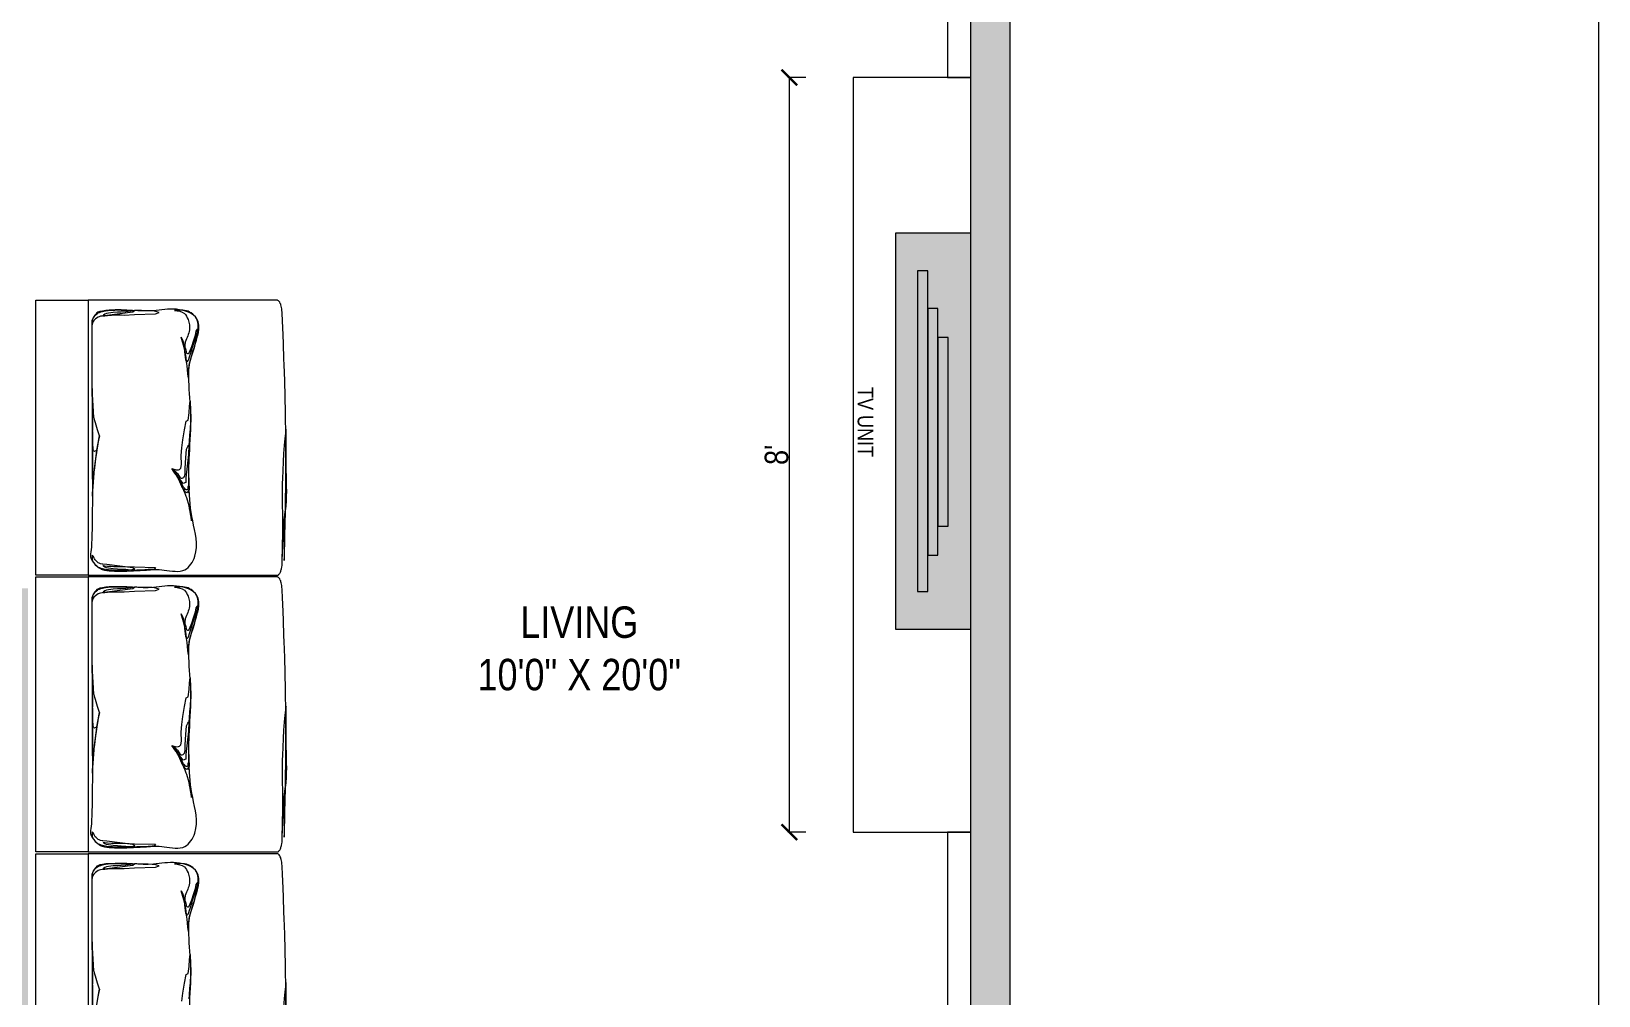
# Model space of a CAD drawing. Header units: inches. Extents: x 5190 to 13977, y 21300 to 43633.
# Drawn here: x 8111 to 8310.5, y 21800.7 to 21923.4 of the extents above; entities that cross this region are included whole.
import ezdxf

# ---------------------------------------------------------------- set-up
doc = ezdxf.new("R2010")
doc.units = ezdxf.units.IN
doc.header["$LTSCALE"] = 3
doc.header["$MEASUREMENT"] = 0
doc.linetypes.add('CENTER', pattern=[2, 1.25, -0.25, 0.25, -0.25])
for name, color, linetype, lineweight in [('A_FURNITURE', 251, 'Continuous', 9), ('A_TEXT', 7, 'Continuous', 18), ('A_WALL HATCH', 8, 'Continuous', 15), ('GLINE', 7, 'Continuous', 20)]:
    doc.layers.add(name, color=color, linetype=linetype, lineweight=lineweight)
doc.layers.add('A_FURNITURE HATCH', color=7, linetype='Continuous', lineweight=18, true_color=0xe0e0e0)
doc.styles.add('ARIAL', font='ARIALN.TTF')
doc.dimstyles.get("Standard").update_dxf_attribs({"dimtxt": 3, "dimasz": 2, "dimexe": 0.18, "dimexo": 6, "dimgap": 0.09, "dimtad": 1, "dimdec": 1, "dimzin": 0, "dimdsep": 46, "dimlunit": 4, "dimtxsty": 'ARIAL', "dimblk": 'ARCHTICK', "dimcen": 0.09, "dimclrd": 251, "dimclre": 251, "dimadec": 0, "dimazin": 0, "dimtfac": 1, "dimtdec": 1, "dimtofl": 0, "dimtmove": 0, "dimatfit": 3, "dimfxl": 1, "dimtolj": 1, "dimtzin": 0, "dimlwd": 20, "dimlwe": 20, "dimarcsym": 0})

# ---------------------------------------------------------------- blocks, each defined once
blk = doc.blocks.new('tv unit 03')
at = {"layer": 'A_FURNITURE HATCH', "true_color": 0xffffff}
h = blk.add_hatch(color=7, dxfattribs=at)
h.dxf.hatch_style = 1
h.paths.add_polyline_path([(-200, -850), (0, -850), (0, 200), (-200, 200)])
at = {"layer": 'A_FURNITURE HATCH', "true_color": 0x636466}
h = blk.add_hatch(color=251, dxfattribs=at)
h.dxf.hatch_style = 1
h.paths.add_polyline_path([(-112.5, -649.9), (-85.6, -649.9), (-85.6, 3.7), (-112.5, 3.7)])
h.paths.add_polyline_path([(-139.5, -573.1), (-112.5, -573.1), (-112.5, -73.1), (-139.5, -73.1)])
at = {"layer": 'A_FURNITURE'}
for points in [[(-200, -850), (0, -850), (0, 200), (-200, 200)], [(-85.6, -750), (-58.7, -750), (-58.7, 100), (-85.6, 100)], [(-112.5, -649.9), (-85.6, -649.9), (-85.6, 3.7), (-112.5, 3.7)], [(-139.5, -573.1), (-112.5, -573.1), (-112.5, -73.1), (-139.5, -73.1)]]:
    blk.add_lwpolyline(points, close=True, dxfattribs=at)
blk = doc.blocks.new('segv')
at = {"layer": 'A_FURNITURE', "linetype": 'Continuous', "lineweight": 15}
for points in [[(6726.58, 21954.15), (6726.6, 21952.05), (6726.6, 21951.45), (6726.63, 21949.84), (6726.64, 21949.06), (6726.68, 21947.01), (6726.73, 21944.99), (6726.79, 21942.96), (6726.82, 21942.24), (6726.89, 21940.25), (6726.98, 21938.17), (6727.01, 21937.45), (6727.07, 21936.34), (6727.08, 21936.02), (6727.09, 21935.85), (6727.12, 21935.68), (6727.16, 21935.49), (6727.2, 21935.36), (6727.23, 21935.27), (6727.29, 21935.15), (6727.35, 21935.02), (6727.43, 21934.92), (6727.5, 21934.84), (6727.59, 21934.79), (6727.63, 21934.77), (6727.71, 21934.77), (6751.73, 21934.77), (6751.73, 21969.74)], [(6739.81, 21953.52), (6739.68, 21952.51), (6739.5, 21951.24), (6739.25, 21950.14), (6739.01, 21950.02), (6738.9, 21949.1), (6738.83, 21948.22), (6738.74, 21947.58), (6738.7, 21948.79), (6738.69, 21949.62), (6738.69, 21950.25), (6738.72, 21950.21), (6738.77, 21951.18), (6738.83, 21951.9), (6738.89, 21952.72), (6738.91, 21953.21)], [(6751.16, 21952.9), (6751.21, 21949.95), (6751.22, 21952.75), (6751.22, 21954.5)], [(6750.47, 21953.03), (6750.37, 21952.42), (6750.29, 21952.01), (6750.51, 21952.93)], [(6737.82, 21938.46), (6737.91, 21939.22), (6738.02, 21939.73), (6738.13, 21940.21), (6738.27, 21940.81), (6738.43, 21941.34), (6738.64, 21941.98), (6738.89, 21942.81), (6738.92, 21943.02), (6738.96, 21943.53), (6738.98, 21944.18), (6738.98, 21944.67), (6739.04, 21944.12), (6739.11, 21943.57), (6739.16, 21943.1), (6739.22, 21942.6), (6739.29, 21942.02), (6739.37, 21941.51), (6739.54, 21940.76), (6739.81, 21939.77), (6739.89, 21939.47), (6739.73, 21939.77), (6739.47, 21940.58), (6739.33, 21941.06), (6739.28, 21941.33), (6739.21, 21941.47), (6739.1, 21941.53), (6739, 21941.53), (6738.9, 21941.45), (6738.74, 21941.15), (6738.56, 21940.63), (6738.34, 21939.94), (6738.13, 21939.34), (6738.05, 21938.99), (6737.99, 21938.67), (6737.82, 21938.46)], [(6737.82, 21903.26), (6737.91, 21904.02), (6738.02, 21904.53), (6738.13, 21905.01), (6738.27, 21905.61), (6738.43, 21906.14), (6738.64, 21906.77), (6738.89, 21907.6), (6738.92, 21907.82), (6738.96, 21908.32), (6738.98, 21908.98), (6738.98, 21909.47), (6739.04, 21908.92), (6739.11, 21908.37), (6739.16, 21907.9), (6739.22, 21907.39), (6739.29, 21906.82), (6739.37, 21906.31), (6739.54, 21905.56), (6739.81, 21904.56), (6739.89, 21904.27), (6739.73, 21904.57), (6739.47, 21905.38), (6739.33, 21905.85), (6739.28, 21906.13), (6739.21, 21906.27), (6739.1, 21906.33), (6739, 21906.33), (6738.9, 21906.25), (6738.74, 21905.95), (6738.56, 21905.43), (6738.34, 21904.74), (6738.13, 21904.14), (6738.05, 21903.78), (6737.99, 21903.47), (6737.82, 21903.26)], [(6737.82, 21868.05), (6737.91, 21868.82), (6738.02, 21869.33), (6738.13, 21869.81), (6738.27, 21870.4), (6738.43, 21870.93), (6738.64, 21871.57), (6738.89, 21872.4), (6738.92, 21872.61), (6738.96, 21873.12), (6738.98, 21873.78), (6738.98, 21874.27), (6739.04, 21873.72), (6739.11, 21873.16), (6739.16, 21872.69), (6739.22, 21872.19), (6739.29, 21871.62), (6739.37, 21871.11), (6739.54, 21870.36), (6739.81, 21869.36), (6739.89, 21869.07), (6739.73, 21869.37), (6739.47, 21870.18), (6739.33, 21870.65), (6739.28, 21870.93), (6739.21, 21871.07), (6739.1, 21871.12), (6739, 21871.13), (6738.9, 21871.05), (6738.74, 21870.75), (6738.56, 21870.23), (6738.34, 21869.54), (6738.13, 21868.94), (6738.05, 21868.58), (6737.99, 21868.27), (6737.82, 21868.05)]]:
    blk.add_lwpolyline(points, dxfattribs=at)
for points in [[(6758.39, 21969.74), (6758.39, 21934.77), (6751.73, 21934.77), (6751.73, 21969.74)], [(6750.29, 21952.01), (6750.54, 21951.23), (6750.8, 21950.34), (6751, 21949.66), (6751.22, 21945.99), (6751.2, 21959.55), (6750.93, 21956.19), (6750.62, 21953.94)], [(6745.79, 21936.06), (6746.09, 21936.11), (6746.36, 21936.16), (6746.94, 21936.22), (6747.55, 21936.26), (6747.99, 21936.29), (6748.58, 21936.33), (6749.16, 21936.4), (6749.4, 21936.45), (6749.6, 21936.53), (6749.78, 21936.66), (6749.82, 21936.74), (6749.63, 21936.72), (6749.28, 21936.68), (6748.79, 21936.65), (6748.5, 21936.64), (6747.96, 21936.63), (6747.49, 21936.63), (6747.16, 21936.64), (6745.85, 21936.57), (6743.17, 21936.49), (6742.71, 21936.31), (6743.28, 21936.13), (6743.59, 21936.12), (6744.1, 21936.11), (6744.95, 21936.08), (6745.54, 21936.07)], [(6727.71, 21934.54), (6727.66, 21934.53), (6727.58, 21934.51), (6727.53, 21934.47), (6727.47, 21934.42), (6727.41, 21934.36), (6727.36, 21934.3), (6727.32, 21934.23), (6727.27, 21934.13), (6727.23, 21934.02), (6727.2, 21933.92), (6727.18, 21933.85), (6727.15, 21933.74), (6727.09, 21933.48), (6727.07, 21933.29), (6727.07, 21932.99), (6727.04, 21932.43), (6727.01, 21931.85), (6726.99, 21931.33), (6726.95, 21930.54), (6726.93, 21930.06), (6726.91, 21929.63), (6726.9, 21929.29), (6726.87, 21928.4), (6726.84, 21927.79), (6726.83, 21927.39), (6726.79, 21932.66), (6726.77, 21932.21), (6726.76, 21931.78), (6726.71, 21930.14), (6726.7, 21929.41), (6726.67, 21928.09), (6726.66, 21927.54), (6726.64, 21926.89), (6726.63, 21926.25), (6726.62, 21925.68), (6726.61, 21924.4), (6726.6, 21923.75), (6726.59, 21921.94), (6726.59, 21921.27), (6726.58, 21919.61), (6726.58, 21918.95), (6726.6, 21916.85), (6726.6, 21916.25), (6726.63, 21914.64), (6726.64, 21913.86), (6726.68, 21911.81), (6726.73, 21909.79), (6726.79, 21907.76), (6726.82, 21907.03), (6726.89, 21905.05), (6726.98, 21902.97), (6727.01, 21902.25), (6727.07, 21901.14), (6727.08, 21900.82), (6727.09, 21900.65), (6727.12, 21900.48), (6727.16, 21900.29), (6727.2, 21900.16), (6727.23, 21900.06), (6727.29, 21899.95), (6727.35, 21899.81), (6727.43, 21899.72), (6727.5, 21899.64), (6727.59, 21899.59), (6727.63, 21899.56), (6727.71, 21899.56), (6751.73, 21899.56), (6751.73, 21934.54)], [(6758.39, 21934.54), (6758.39, 21899.56), (6751.73, 21899.56), (6751.73, 21934.54)], [(6745.79, 21933.92), (6746.09, 21933.95), (6746.36, 21933.9), (6746.94, 21933.84), (6747.55, 21933.8), (6747.99, 21933.77), (6748.57, 21933.73), (6749.16, 21933.65), (6749.4, 21933.6), (6749.6, 21933.52), (6749.78, 21933.4), (6749.82, 21933.32), (6749.63, 21933.34), (6749.27, 21933.37), (6748.78, 21933.41), (6748.49, 21933.42), (6747.96, 21933.43), (6747.49, 21933.42), (6747.16, 21933.41), (6745.85, 21933.49), (6743.16, 21933.56), (6743.35, 21933.79), (6743.59, 21933.79), (6744.1, 21933.83), (6744.95, 21933.88), (6745.53, 21933.91)], [(6738.59, 21927.61), (6738.69, 21926.58), (6738.74, 21926.01), (6738.77, 21925.46), (6738.81, 21924.89), (6738.84, 21924.38), (6738.88, 21923.63), (6738.91, 21923.03), (6738.99, 21923.16), (6739.05, 21923.29), (6739.07, 21923.59), (6739.16, 21923.66), (6739.25, 21923.66), (6739.34, 21923.63), (6739.45, 21923.52), (6739.59, 21923.33), (6739.75, 21923.07), (6740.06, 21922.46), (6740.35, 21921.94), (6740.66, 21921.45), (6740.92, 21921.22), (6740.71, 21921.54), (6740.59, 21921.73), (6740.46, 21921.97), (6740.25, 21922.33), (6740.11, 21922.6), (6739.9, 21923.02), (6739.76, 21923.32), (6739.6, 21923.72), (6739.44, 21924.11), (6739.31, 21924.46), (6739.24, 21924.66), (6739.15, 21924.95), (6739.03, 21925.36), (6738.95, 21925.68), (6738.88, 21926.06), (6738.79, 21926.42), (6738.74, 21926.74)], [(6750.29, 21916.81), (6750.51, 21917.73), (6750.7, 21918.61), (6750.75, 21918.71), (6750.83, 21918.77), (6750.93, 21918.8), (6751.04, 21918.72), (6751.1, 21918.56), (6751.16, 21917.7), (6751.21, 21914.75), (6751.22, 21917.55), (6751.22, 21919.3), (6751.22, 21921.22), (6751.21, 21923.28), (6751.21, 21924.5), (6751.18, 21924.2), (6751.13, 21923.64), (6751.07, 21922.75), (6751.02, 21922.01), (6750.98, 21921.39), (6750.91, 21920.9), (6750.86, 21920.48), (6750.77, 21919.76), (6750.7, 21919.2), (6750.6, 21918.61), (6750.47, 21917.83), (6750.37, 21917.22)], [(6750.29, 21916.81), (6750.54, 21916.03), (6750.8, 21915.14), (6751, 21914.46), (6751.22, 21910.79), (6751.2, 21924.35), (6750.93, 21920.99), (6750.62, 21918.74)], [(6741.09, 21920.99), (6740.53, 21921.15), (6740.24, 21921.13), (6740.1, 21921.08), (6739.95, 21920.91), (6739.88, 21920.43), (6739.92, 21919.32), (6739.81, 21918.32), (6739.68, 21917.31), (6739.5, 21916.04), (6739.25, 21914.94), (6739.01, 21914.81), (6738.9, 21913.89), (6738.83, 21913.01), (6738.74, 21912.38), (6738.7, 21913.58), (6738.69, 21914.42), (6738.69, 21915.05), (6738.72, 21915.01), (6738.77, 21915.98), (6738.83, 21916.7), (6738.89, 21917.52), (6738.91, 21918.01), (6738.96, 21919.16), (6739.3, 21922.14), (6739.3, 21922.75), (6739.66, 21922.86), (6740.24, 21922.11), (6740.62, 21921.62), (6741, 21921.09)], [(6745.79, 21900.86), (6746.09, 21900.9), (6746.36, 21900.96), (6746.94, 21901.02), (6747.55, 21901.06), (6747.99, 21901.08), (6748.58, 21901.12), (6749.16, 21901.2), (6749.4, 21901.25), (6749.6, 21901.33), (6749.78, 21901.46), (6749.82, 21901.54), (6749.63, 21901.52), (6749.28, 21901.48), (6748.79, 21901.45), (6748.5, 21901.44), (6747.96, 21901.43), (6747.49, 21901.43), (6747.16, 21901.44), (6745.85, 21901.37), (6743.17, 21901.29), (6742.71, 21901.11), (6743.28, 21900.93), (6743.59, 21900.92), (6744.1, 21900.91), (6744.95, 21900.88), (6745.54, 21900.86)], [(6727.71, 21899.34), (6727.66, 21899.33), (6727.58, 21899.31), (6727.53, 21899.27), (6727.47, 21899.21), (6727.41, 21899.15), (6727.36, 21899.09), (6727.32, 21899.02), (6727.27, 21898.93), (6727.23, 21898.82), (6727.2, 21898.72), (6727.18, 21898.65), (6727.15, 21898.54), (6727.09, 21898.27), (6727.07, 21898.09), (6727.07, 21897.79), (6727.04, 21897.23), (6727.01, 21896.65), (6726.99, 21896.13), (6726.95, 21895.33), (6726.93, 21894.86), (6726.91, 21894.43), (6726.9, 21894.09), (6726.87, 21893.19), (6726.84, 21892.59), (6726.83, 21892.18), (6726.79, 21897.45), (6726.77, 21897.01), (6726.76, 21896.58), (6726.71, 21894.94), (6726.7, 21894.21), (6726.67, 21892.88), (6726.66, 21892.34), (6726.64, 21891.68), (6726.63, 21891.05), (6726.62, 21890.48), (6726.61, 21889.2), (6726.6, 21888.55), (6726.59, 21886.73), (6726.59, 21886.07), (6726.58, 21884.41), (6726.58, 21883.75), (6726.6, 21881.65), (6726.6, 21881.05), (6726.63, 21879.44), (6726.64, 21878.66), (6726.68, 21876.61), (6726.73, 21874.59), (6726.79, 21872.55), (6726.82, 21871.83), (6726.89, 21869.85), (6726.98, 21867.76), (6727.01, 21867.05), (6727.07, 21865.93), (6727.08, 21865.61), (6727.09, 21865.45), (6727.12, 21865.28), (6727.16, 21865.09), (6727.2, 21864.95), (6727.23, 21864.86), (6727.29, 21864.75), (6727.35, 21864.61), (6727.43, 21864.51), (6727.5, 21864.44), (6727.59, 21864.38), (6727.63, 21864.36), (6727.71, 21864.36), (6751.73, 21864.36), (6751.73, 21899.34)], [(6745.79, 21898.72), (6746.09, 21898.75), (6746.36, 21898.7), (6746.94, 21898.63), (6747.55, 21898.59), (6747.99, 21898.57), (6748.57, 21898.53), (6749.16, 21898.45), (6749.4, 21898.4), (6749.6, 21898.32), (6749.78, 21898.19), (6749.82, 21898.12), (6749.63, 21898.14), (6749.27, 21898.17), (6748.78, 21898.2), (6748.49, 21898.22), (6747.96, 21898.23), (6747.49, 21898.22), (6747.16, 21898.21), (6745.85, 21898.28), (6743.16, 21898.36), (6743.35, 21898.59), (6743.59, 21898.59), (6744.1, 21898.63), (6744.95, 21898.68), (6745.53, 21898.71)], [(6758.39, 21899.34), (6758.39, 21864.36), (6751.73, 21864.36), (6751.73, 21899.34)], [(6738.59, 21892.41), (6738.69, 21891.38), (6738.74, 21890.81), (6738.77, 21890.26), (6738.81, 21889.69), (6738.84, 21889.17), (6738.88, 21888.42), (6738.91, 21887.83), (6738.99, 21887.96), (6739.05, 21888.09), (6739.07, 21888.39), (6739.16, 21888.46), (6739.25, 21888.46), (6739.34, 21888.42), (6739.45, 21888.32), (6739.59, 21888.13), (6739.75, 21887.87), (6740.06, 21887.26), (6740.35, 21886.74), (6740.66, 21886.25), (6740.92, 21886.02), (6740.71, 21886.34), (6740.59, 21886.53), (6740.46, 21886.77), (6740.25, 21887.13), (6740.11, 21887.4), (6739.9, 21887.81), (6739.76, 21888.12), (6739.6, 21888.51), (6739.44, 21888.91), (6739.31, 21889.26), (6739.24, 21889.46), (6739.15, 21889.74), (6739.03, 21890.16), (6738.95, 21890.48), (6738.88, 21890.86), (6738.79, 21891.22), (6738.74, 21891.54)], [(6750.29, 21881.61), (6750.51, 21882.53), (6750.7, 21883.41), (6750.75, 21883.51), (6750.83, 21883.56), (6750.93, 21883.6), (6751.04, 21883.52), (6751.1, 21883.35), (6751.16, 21882.49), (6751.21, 21879.54), (6751.22, 21882.35), (6751.22, 21884.1), (6751.22, 21886.02), (6751.21, 21888.08), (6751.21, 21889.3), (6751.18, 21888.99), (6751.13, 21888.44), (6751.07, 21887.54), (6751.02, 21886.81), (6750.98, 21886.19), (6750.91, 21885.7), (6750.86, 21885.28), (6750.77, 21884.55), (6750.7, 21884), (6750.6, 21883.41), (6750.47, 21882.63), (6750.37, 21882.01)], [(6750.29, 21881.61), (6750.54, 21880.83), (6750.8, 21879.94), (6751, 21879.26), (6751.22, 21875.59), (6751.2, 21889.15), (6750.93, 21885.79), (6750.62, 21883.53)], [(6741.09, 21885.78), (6740.53, 21885.95), (6740.24, 21885.93), (6740.1, 21885.87), (6739.95, 21885.71), (6739.88, 21885.23), (6739.92, 21884.11), (6739.81, 21883.12), (6739.68, 21882.11), (6739.5, 21880.84), (6739.25, 21879.74), (6739.01, 21879.61), (6738.9, 21878.69), (6738.83, 21877.81), (6738.74, 21877.18), (6738.7, 21878.38), (6738.69, 21879.22), (6738.69, 21879.85), (6738.72, 21879.8), (6738.77, 21880.77), (6738.83, 21881.5), (6738.89, 21882.32), (6738.91, 21882.81), (6738.96, 21883.96), (6739.3, 21886.94), (6739.3, 21887.54), (6739.66, 21887.66), (6740.24, 21886.91), (6740.62, 21886.42), (6741, 21885.89)], [(6745.79, 21865.65), (6746.09, 21865.7), (6746.36, 21865.75), (6746.94, 21865.82), (6747.55, 21865.86), (6747.99, 21865.88), (6748.58, 21865.92), (6749.16, 21866), (6749.4, 21866.05), (6749.6, 21866.13), (6749.78, 21866.26), (6749.82, 21866.33), (6749.63, 21866.32), (6749.28, 21866.28), (6748.79, 21866.25), (6748.5, 21866.23), (6747.96, 21866.22), (6747.49, 21866.23), (6747.16, 21866.24), (6745.85, 21866.17), (6743.17, 21866.09), (6742.71, 21865.91), (6743.28, 21865.73), (6743.59, 21865.72), (6744.1, 21865.7), (6744.95, 21865.68), (6745.54, 21865.66)]]:
    blk.add_lwpolyline(points, close=True, dxfattribs=at)
at = {"layer": 'A_FURNITURE', "flags": 128}
for points in [[(6751.22, 21937.9), (6751.25, 21937.66), (6751.25, 21937.53), (6751.23, 21937.41), (6751.22, 21937.31), (6751.16, 21937.14), (6751.07, 21936.96), (6750.93, 21936.78), (6750.83, 21936.67), (6750.68, 21936.53), (6750.54, 21936.42), (6750.46, 21936.38), (6750.29, 21936.31), (6750.11, 21936.25), (6749.93, 21936.19), (6749.73, 21936.14), (6749.54, 21936.09), (6749.36, 21936.07), (6749.18, 21936.04), (6749.07, 21936.03), (6748.99, 21936.03), (6748.89, 21936.02), (6748.84, 21936.02), (6748.67, 21936.01), (6748.35, 21936), (6748.08, 21936), (6747.75, 21936), (6747.53, 21936), (6747.25, 21936.01), (6747.01, 21936.02), (6746.72, 21936.03), (6746.5, 21936.03), (6746.18, 21936.04), (6745.79, 21936.06), (6746.05, 21936.27), (6749.38, 21936.69), (6749.87, 21936.74), (6749.97, 21936.76), (6750.18, 21936.81), (6750.33, 21936.86), (6750.47, 21936.92), (6750.82, 21937.14), (6751.03, 21937.35), (6751.18, 21937.6), (6751.22, 21937.9)], [(6751.22, 21902.69), (6751.25, 21902.46), (6751.25, 21902.33), (6751.23, 21902.21), (6751.22, 21902.11), (6751.16, 21901.94), (6751.07, 21901.76), (6750.93, 21901.58), (6750.83, 21901.47), (6750.68, 21901.33), (6750.54, 21901.22), (6750.46, 21901.17), (6750.29, 21901.1), (6750.11, 21901.04), (6749.93, 21900.99), (6749.73, 21900.93), (6749.54, 21900.89), (6749.36, 21900.87), (6749.18, 21900.84), (6749.07, 21900.83), (6748.99, 21900.83), (6748.89, 21900.82), (6748.84, 21900.82), (6748.67, 21900.81), (6748.35, 21900.8), (6748.08, 21900.8), (6747.75, 21900.8), (6747.53, 21900.8), (6747.25, 21900.81), (6747.01, 21900.82), (6746.72, 21900.83), (6746.5, 21900.83), (6746.18, 21900.84), (6745.79, 21900.86), (6746.05, 21901.07), (6749.38, 21901.49), (6749.87, 21901.54), (6749.97, 21901.56), (6750.18, 21901.61), (6750.33, 21901.66), (6750.47, 21901.72), (6750.82, 21901.94), (6751.03, 21902.14), (6751.18, 21902.4), (6751.22, 21902.69)], [(6751.22, 21867.49), (6751.25, 21867.25), (6751.25, 21867.13), (6751.23, 21867.01), (6751.22, 21866.91), (6751.16, 21866.74), (6751.07, 21866.56), (6750.93, 21866.37), (6750.83, 21866.27), (6750.68, 21866.13), (6750.54, 21866.02), (6750.46, 21865.97), (6750.29, 21865.9), (6750.11, 21865.84), (6749.93, 21865.79), (6749.73, 21865.73), (6749.54, 21865.69), (6749.36, 21865.66), (6749.18, 21865.64), (6749.07, 21865.63), (6748.99, 21865.63), (6748.89, 21865.62), (6748.84, 21865.62), (6748.67, 21865.61), (6748.35, 21865.6), (6748.08, 21865.59), (6747.75, 21865.59), (6747.53, 21865.6), (6747.25, 21865.61), (6747.01, 21865.61), (6746.72, 21865.62), (6746.5, 21865.63), (6746.18, 21865.64), (6745.79, 21865.65), (6746.05, 21865.87), (6749.38, 21866.29), (6749.87, 21866.34), (6749.97, 21866.36), (6750.18, 21866.4), (6750.33, 21866.45), (6750.47, 21866.52), (6750.82, 21866.73), (6751.03, 21866.94), (6751.18, 21867.2), (6751.22, 21867.49)]]:
    blk.add_lwpolyline(points, dxfattribs=at)
at = {"layer": 'A_FURNITURE', "linetype": 'Continuous', "lineweight": 15, "flags": 128}
for points in [[(6751.22, 21931.98), (6751.25, 21932.22), (6751.25, 21932.34), (6751.23, 21932.47), (6751.22, 21932.57), (6751.16, 21932.74), (6751.07, 21932.91), (6750.93, 21933.1), (6750.83, 21933.21), (6750.68, 21933.35), (6750.54, 21933.45), (6750.46, 21933.5), (6750.29, 21933.57), (6750.11, 21933.63), (6749.93, 21933.69), (6749.73, 21933.74), (6749.54, 21933.78), (6749.36, 21933.81), (6749.18, 21933.83), (6749.07, 21933.84), (6748.99, 21933.85), (6748.89, 21933.85), (6748.83, 21933.86), (6748.66, 21933.87), (6748.35, 21933.88), (6748.08, 21933.88), (6747.75, 21933.88), (6747.52, 21933.88), (6747.24, 21933.87), (6747.01, 21933.86), (6746.72, 21933.85), (6746.49, 21933.84), (6746.18, 21933.83), (6745.79, 21933.82), (6746.05, 21933.6), (6749.38, 21933.18), (6749.87, 21933.13), (6749.97, 21933.12), (6750.18, 21933.07), (6750.33, 21933.02), (6750.46, 21932.96), (6750.65, 21932.78), (6750.71, 21932.72), (6750.83, 21932.6), (6750.92, 21932.46), (6750.98, 21932.37), (6751.04, 21932.22), (6751.12, 21932.1), (6751.22, 21931.98)], [(6751.22, 21896.78), (6751.25, 21897.02), (6751.25, 21897.14), (6751.23, 21897.27), (6751.22, 21897.36), (6751.16, 21897.53), (6751.07, 21897.71), (6750.93, 21897.9), (6750.83, 21898.01), (6750.68, 21898.15), (6750.54, 21898.25), (6750.46, 21898.3), (6750.29, 21898.37), (6750.11, 21898.43), (6749.93, 21898.49), (6749.73, 21898.54), (6749.54, 21898.58), (6749.36, 21898.61), (6749.18, 21898.63), (6749.07, 21898.64), (6748.99, 21898.65), (6748.89, 21898.65), (6748.83, 21898.65), (6748.66, 21898.66), (6748.35, 21898.68), (6748.08, 21898.68), (6747.75, 21898.68), (6747.52, 21898.68), (6747.24, 21898.67), (6747.01, 21898.66), (6746.72, 21898.65), (6746.49, 21898.64), (6746.18, 21898.63), (6745.79, 21898.62), (6746.05, 21898.4), (6749.38, 21897.98), (6749.87, 21897.93), (6749.97, 21897.92), (6750.18, 21897.87), (6750.33, 21897.82), (6750.46, 21897.76), (6750.65, 21897.58), (6750.71, 21897.51), (6750.83, 21897.4), (6750.92, 21897.25), (6750.98, 21897.16), (6751.04, 21897.02), (6751.12, 21896.9), (6751.22, 21896.78)]]:
    blk.add_lwpolyline(points, dxfattribs=at)
at = {"layer": 'A_FURNITURE'}
for points in [[(6738.96, 21921.11), (6738.96, 21921.84), (6738.94, 21922.38), (6738.92, 21922.75), (6738.88, 21923.63), (6739.16, 21924.04), (6739.39, 21923.94), (6739.8, 21923.24), (6740.39, 21921.98), (6740.71, 21921.54), (6740.88, 21921.29), (6741.09, 21920.99), (6740.77, 21921.21), (6740.39, 21921.59), (6740.04, 21922.15), (6739.9, 21922.2), (6739.77, 21922.19), (6739.66, 21922.14), (6739.59, 21922.09), (6739.5, 21921.99), (6739.41, 21921.67), (6739.39, 21920.92), (6739.32, 21919.61), (6739.23, 21918.51), (6739.07, 21918.14), (6738.99, 21918.05), (6738.91, 21918.01), (6738.93, 21918.44), (6738.96, 21919.11), (6738.96, 21919.82), (6738.96, 21920.65)], [(6738.96, 21885.91), (6738.96, 21886.64), (6738.94, 21887.18), (6738.92, 21887.54), (6738.88, 21888.42), (6739.16, 21888.84), (6739.39, 21888.73), (6739.8, 21888.04), (6740.39, 21886.78), (6740.71, 21886.34), (6740.88, 21886.09), (6741.09, 21885.78), (6740.77, 21886), (6740.39, 21886.39), (6740.04, 21886.95), (6739.9, 21887), (6739.77, 21886.99), (6739.66, 21886.94), (6739.59, 21886.88), (6739.5, 21886.79), (6739.41, 21886.47), (6739.39, 21885.72), (6739.32, 21884.41), (6739.23, 21883.31), (6739.07, 21882.94), (6738.99, 21882.85), (6738.91, 21882.81), (6738.93, 21883.23), (6738.96, 21883.91), (6738.96, 21884.62), (6738.96, 21885.45)]]:
    blk.add_lwpolyline(points, close=True, dxfattribs=at)
at = {"layer": 'A_FURNITURE', "linetype": 'Continuous', "lineweight": 5}
for points in [[(6743.35, 21968.99), (6743.65, 21969.03), (6745.99, 21969.24), (6749.38, 21969.37), (6750.38, 21968.81), (6751.57, 21967.79), (6751.32, 21966.44), (6751.21, 21962.37), (6751.21, 21955.61), (6751.22, 21947.87), (6751.28, 21945.98), (6751.28, 21940.01), (6751.31, 21937.9), (6751.25, 21937.14), (6750.75, 21936.45), (6750.46, 21936.19), (6747.46, 21935.78), (6744.21, 21936.42), (6740.61, 21935.6), (6736.9, 21936.92), (6738.21, 21940.57), (6738.96, 21942.99), (6738.94, 21945.89), (6738.5, 21949.72), (6739, 21955.22), (6739.01, 21961.46), (6737.47, 21966.52), (6739.37, 21969.62), (6741.64, 21969.07), (6742.92, 21969.01), (6743.35, 21968.99)], [(6743.35, 21933.79), (6743.65, 21933.83), (6745.99, 21934.03), (6749.38, 21934.16), (6750.38, 21933.61), (6751.57, 21932.58), (6751.32, 21931.23), (6751.21, 21927.16), (6751.21, 21920.41), (6751.22, 21912.67), (6751.28, 21910.78), (6751.28, 21904.81), (6751.31, 21902.7), (6751.25, 21901.94), (6750.75, 21901.25), (6750.46, 21900.99), (6747.46, 21900.58), (6744.21, 21901.22), (6740.61, 21900.4), (6736.9, 21901.72), (6738.21, 21905.36), (6738.96, 21907.78), (6738.94, 21910.69), (6738.5, 21914.51), (6739, 21920.02), (6739.01, 21926.26), (6737.47, 21931.32), (6739.37, 21934.42), (6741.64, 21933.87), (6742.92, 21933.81), (6743.35, 21933.79)], [(6743.35, 21898.59), (6743.65, 21898.63), (6745.99, 21898.83), (6749.38, 21898.96), (6750.38, 21898.4), (6751.57, 21897.38), (6751.32, 21896.03), (6751.21, 21891.96), (6751.21, 21885.21), (6751.22, 21877.47), (6751.28, 21875.58), (6751.28, 21869.61), (6751.31, 21867.5), (6751.25, 21866.74), (6750.75, 21866.05), (6750.46, 21865.79), (6747.46, 21865.37), (6744.21, 21866.01), (6740.61, 21865.2), (6736.9, 21866.52), (6738.21, 21870.16), (6738.96, 21872.58), (6738.94, 21875.49), (6738.5, 21879.31), (6739, 21884.82), (6739.01, 21891.06), (6737.47, 21896.12), (6739.37, 21899.21), (6741.64, 21898.66), (6742.92, 21898.61), (6743.35, 21898.59)]]:
    blk.add_open_spline(points, degree=3, knots=[0, 0, 0, 0, 22.239706, 161.09293, 172.629797, 202.097916, 203.757179, 229.706468, 314.384383, 771.038877, 913.836135, 927.459524, 946.870289, 958.813886, 975.068115, 987.513541, 1023.529587, 1153.477728, 1224.364314, 1293.337712, 1383.209003, 1444.074853, 1486.683412, 1590.781661, 1724.168719, 1932.741326, 2042.516371, 2093.431355, 2157.265818, 2188.442776, 2188.442776, 2188.442776, 2188.442776], dxfattribs=at)
at = {"layer": 'A_FURNITURE'}
for points in [[(6727.03, 21967.34), (6727.03, 21966.39), (6727.03, 21964.5), (6727.01, 21961.07), (6727.15, 21957.49), (6726.41, 21948.08), (6726.63, 21956.63), (6726.35, 21959.63), (6726.93, 21963.58), (6727.03, 21965.71), (6727.03, 21967.34)], [(6727.03, 21932.14), (6727.03, 21931.19), (6727.03, 21929.3), (6727.01, 21925.87), (6727.15, 21922.29), (6726.41, 21912.87), (6726.63, 21921.43), (6726.35, 21924.43), (6726.93, 21928.38), (6727.03, 21930.51), (6727.03, 21932.14)], [(6727.03, 21896.94), (6727.03, 21895.99), (6727.03, 21894.09), (6727.01, 21890.67), (6727.15, 21887.09), (6726.41, 21877.67), (6726.63, 21886.23), (6726.35, 21889.23), (6726.93, 21893.18), (6727.03, 21895.31), (6727.03, 21896.94)]]:
    blk.add_open_spline(points, degree=3, knots=[0, 0, 0, 0, 59.818557, 119.223816, 205.98114, 336.544897, 428.582962, 538.970648, 571.042801, 673.139128, 673.139128, 673.139128, 673.139128], dxfattribs=at)
at = {"layer": 'A_FURNITURE', "linetype": 'Continuous', "lineweight": 15}
for points in [[(6740.75, 21936.06), (6740.18, 21936.08), (6739.1, 21935.8), (6737.23, 21937.56), (6738.64, 21940.86), (6739.2, 21943.84), (6739.76, 21940.16), (6738.68, 21938.82), (6738.93, 21937.32), (6739.5, 21936.2), (6740.29, 21936.12), (6740.75, 21936.06)], [(6740.75, 21900.86), (6740.18, 21900.88), (6739.1, 21900.59), (6737.23, 21902.36), (6738.64, 21905.66), (6739.2, 21908.64), (6739.76, 21904.96), (6738.68, 21903.62), (6738.93, 21902.11), (6739.5, 21901), (6740.29, 21900.91), (6740.75, 21900.86)], [(6740.75, 21865.66), (6740.18, 21865.68), (6739.1, 21865.39), (6737.23, 21867.16), (6738.64, 21870.45), (6739.2, 21873.44), (6739.76, 21869.76), (6738.68, 21868.42), (6738.93, 21866.91), (6739.5, 21865.8), (6740.29, 21865.71), (6740.75, 21865.66)]]:
    blk.add_open_spline(points, degree=3, knots=[0, 0, 0, 0, 3.765039, 7.186199, 11.525229, 18.136216, 25.178191, 29.492814, 32.393238, 34.37256, 37.295338, 37.295338, 37.295338, 37.295338], dxfattribs=at)
blk = doc.blocks.new('_ArchTick')
at = {"color": 0, "linetype": 'ByBlock', "const_width": 0.15}
blk.add_lwpolyline([(-0.5, -0.5), (0.5, 0.5)], dxfattribs=at)
blk = doc.blocks.new('*D50')
at = {"layer": 'Defpoints', "color": 0, "ltscale": 3, "transparency": 16777216}
for p in [(8207.5, 21917.48), (8215.61, 21917.48), (8215.61, 21821.48)]:
    blk.add_point(p, dxfattribs=at)
at = {"layer": 'GLINE', "color": 251, "linetype": 'CENTER', "lineweight": 20, "ltscale": 3, "transparency": 16777216}
for p, q in [((8209.61, 21917.48), (8207.32, 21917.48)), ((8209.61, 21821.48), (8207.32, 21821.48))]:
    blk.add_line(p, q, dxfattribs=at)
at = {"layer": 'GLINE', "color": 251, "lineweight": 20, "ltscale": 3, "transparency": 16777216}
blk.add_line((8207.5, 21821.48), (8207.5, 21917.48), dxfattribs=at)
at = {"layer": 'GLINE', "color": 251, "lineweight": 20, "ltscale": 3, "transparency": 16777216, "xscale": 2, "yscale": 2, "zscale": 2}
for p, rotation in [((8207.5, 21917.48), 90), ((8207.5, 21821.48), 270)]:
    blk.add_blockref('_ArchTick', p, dxfattribs=dict(at, rotation=rotation))
at = {"layer": 'GLINE', "color": 0, "ltscale": 3, "transparency": 16777216, "insert": (8205.88, 21869.48), "char_height": 3, "attachment_point": 5, "rotation": 90, "style": 'ARIAL'}
blk.add_mtext("\\A1;8'", dxfattribs=at)

msp = doc.modelspace()

# ---------------------------------------------------------------- hatches: boundary and pattern name
at = {"layer": 'A_WALL HATCH', "ltscale": 3, "transparency": 33554687}
h = msp.add_hatch(color=256, dxfattribs=at)
h.dxf.hatch_style = 1
h.paths.add_polyline_path([(8230.61, 21744.48), (8235.61, 21744.48), (8235.61, 22047.48), (8230.61, 22047.48)])
h.paths.add_polyline_path([(8105.61, 21946.48), (8110.61, 21946.48), (8110.61, 21989.48), (8182.61, 21989.48), (8182.61, 21994.48), (8163.61, 21994.48), (8163.61, 22037.48), (8158.61, 22037.48), (8158.61, 21994.48), (8105.61, 21994.48)])
h.paths.add_polyline_path([(8145.61, 22037.48), (8163.61, 22037.48), (8163.61, 22042.48), (8163.61, 22047.48), (8145.61, 22047.48)])
h.paths.add_polyline_path([(8163.61, 22042.48), (8188.61, 22042.48), (8188.61, 22047.48), (8163.61, 22047.48)])
h.paths.add_polyline_path([(8004.61, 22042.48), (8105.61, 22042.48), (8105.61, 22018.48), (8110.61, 22018.48), (8110.61, 22042.48), (8145.61, 22042.48), (8145.61, 22047.48), (8004.61, 22047.48)])
h.paths.add_polyline_path([(7980.61, 22037.48), (8004.61, 22037.48), (8004.61, 22042.48), (8004.61, 22047.48), (7980.61, 22047.48)])
h.paths.add_polyline_path([(7874.61, 21905.48), (7863.11, 21905.48), (7863.11, 21900.48), (7881.61, 21900.48), (7897.61, 21900.48), (7897.61, 21903.75), (7897.61, 21905.48), (7879.61, 21905.48), (7879.61, 21922.48), (7879.61, 21977.48), (7882.61, 21977.48), (7927.61, 21977.48), (7927.61, 21900.48), (7985.61, 21900.48), (7985.61, 21905.48), (7982.34, 21905.48), (7932.61, 21905.48), (7932.61, 21922.48), (7932.61, 21977.48), (7935.61, 21977.48), (7980.61, 21977.48), (7980.61, 21935.48), (7985.61, 21935.48), (7985.61, 21982.48), (7874.61, 21982.48)])
h.paths.add_polyline_path([(7853.11, 21881.48), (7863.11, 21881.48), (7863.11, 21900.48), (7863.11, 21905.48), (7853.11, 21905.48)])
h.paths.add_polyline_path([(7855.61, 21773.48), (7860.61, 21773.48), (7860.61, 21881.48), (7855.61, 21881.48)])
h.paths.add_polyline_path([(7853.11, 21751.48), (7863.11, 21751.48), (7863.11, 21773.48), (7860.61, 21773.48), (7853.11, 21773.48)])
h.paths.add_polyline_path([(7855.61, 21727.48), (7885.86, 21727.48), (7885.86, 21756.48), (7863.11, 21756.48), (7863.11, 21751.48), (7880.86, 21751.48), (7880.86, 21732.48), (7860.61, 21732.48), (7860.61, 21751.48), (7855.61, 21751.48)])
h.paths.add_polyline_path([(7980.61, 21722.48), (7990.61, 21722.48), (7990.61, 21740.48), (7980.61, 21740.48)])
h.paths.add_polyline_path([(7980.61, 21698.48), (7990.61, 21698.48), (7990.61, 21722.48), (7980.61, 21722.48)])
h.paths.add_polyline_path([(7957.86, 21751.48), (7980.61, 21751.48), (7980.61, 21740.48), (7985.61, 21740.48), (7985.61, 21842.48), (7980.61, 21842.48), (7980.61, 21756.48), (7977.61, 21756.48), (7957.86, 21756.48)])
h.paths.add_polyline_path([(7980.61, 21842.48), (7985.61, 21842.48), (7990.61, 21842.48), (7990.61, 21864.48), (7980.61, 21864.48)])
h.paths.add_polyline_path([(8026.61, 21849.22), (8026.61, 21847.48), (8100.61, 21847.48), (8100.61, 21852.48), (8026.61, 21852.48)])
h.paths.add_polyline_path([(8100.61, 21829.48), (8110.61, 21829.48), (8110.61, 21852.48), (8100.61, 21852.48), (8100.61, 21847.48)])
h.paths.add_polyline_path([(8105.61, 21798.5), (8105.61, 21740.48), (8110.61, 21740.48), (8110.61, 21829.48), (8105.61, 21829.48)])
h.paths.add_polyline_path([(8100.61, 21698.48), (8110.61, 21698.48), (8110.61, 21722.48), (8100.61, 21722.48), (8100.61, 21708.48)])
h.paths.add_polyline_path([(8100.61, 21726.5), (8100.61, 21722.48), (8110.61, 21722.48), (8110.61, 21740.48), (8105.61, 21740.48), (8100.61, 21740.48)])

# ---------------------------------------------------------------- linework, layer by layer
at = {"layer": 'A_FURNITURE', "ltscale": 3}
for points in [[(8230.61, 21989.48), (8227.61, 21989.48), (8227.61, 21917.48), (8230.61, 21917.48)], [(8215.61, 21821.48), (8230.61, 21821.48), (8230.61, 21917.48), (8215.61, 21917.48)], [(8230.61, 21821.48), (8227.61, 21821.48), (8227.61, 21749.48), (8230.61, 21749.48)]]:
    msp.add_lwpolyline(points, close=True, dxfattribs=at)
at = {"layer": 'GLINE', "ltscale": 3}
for p, q in [((8230.61, 21744.48), (8230.61, 22047.48)), ((8235.61, 21744.48), (8235.61, 22047.48))]:
    msp.add_line(p, q, dxfattribs=at)

# ---------------------------------------------------------------- block references
at = {"layer": 'A_FURNITURE', "color": 1, "transparency": 33554687, "xscale": 0.0479999999999997, "yscale": 0.0479999999999997, "zscale": 0.0479999999999997, "rotation": 179.9998275236771}
msp.add_blockref('tv unit 03', (8221.01, 21856.9), dxfattribs=at)

# ---------------------------------------------------------------- texts
at = {"layer": 'A_TEXT', "insert": (8218.19, 21878.1), "char_height": 2, "width": 53.563, "attachment_point": 1, "rotation": 270, "style": 'ARIAL'}
msp.add_mtext('TV UNIT', dxfattribs=at)

# ---------------------------------------------------------------- dimensions: what is measured, and where the dimension line sits
at = {"layer": 'GLINE', "ltscale": 3}
dim = msp.add_linear_dim(base=(8207.5, 21917.48), p1=(8215.61, 21821.48), p2=(8215.61, 21917.48), angle=270, dimstyle='Standard', dxfattribs=at)
dim.commit()
dim.dimension.update_dxf_attribs({"geometry": '*D50', "text_midpoint": (8205.88, 21869.48)})

# ---------------------------------------------------------------- next in the draw order: block references
at = {"layer": 'GLINE', "rotation": 180}
msp.add_blockref('segv', (14870, 43753.5), dxfattribs=at)

# ---------------------------------------------------------------- next in the draw order: linework, layer by layer
at = {"layer": 'GLINE', "ltscale": 3}
msp.add_lwpolyline([(8310.5, 21678), (7759.5, 21678), (7759.5, 22102), (8310.5, 22102)], close=True, dxfattribs=at)

# ---------------------------------------------------------------- next in the draw order: texts
at = {"layer": 'A_TEXT', "insert": (8153.98, 21850.19), "char_height": 4, "width": 53.563, "attachment_point": 1, "rotation": 360, "style": 'ARIAL'}
msp.add_mtext('\\pxqc;LIVING\\P10\'0" X 20\'0"', dxfattribs=at)

doc.saveas('drawing.dxf')
